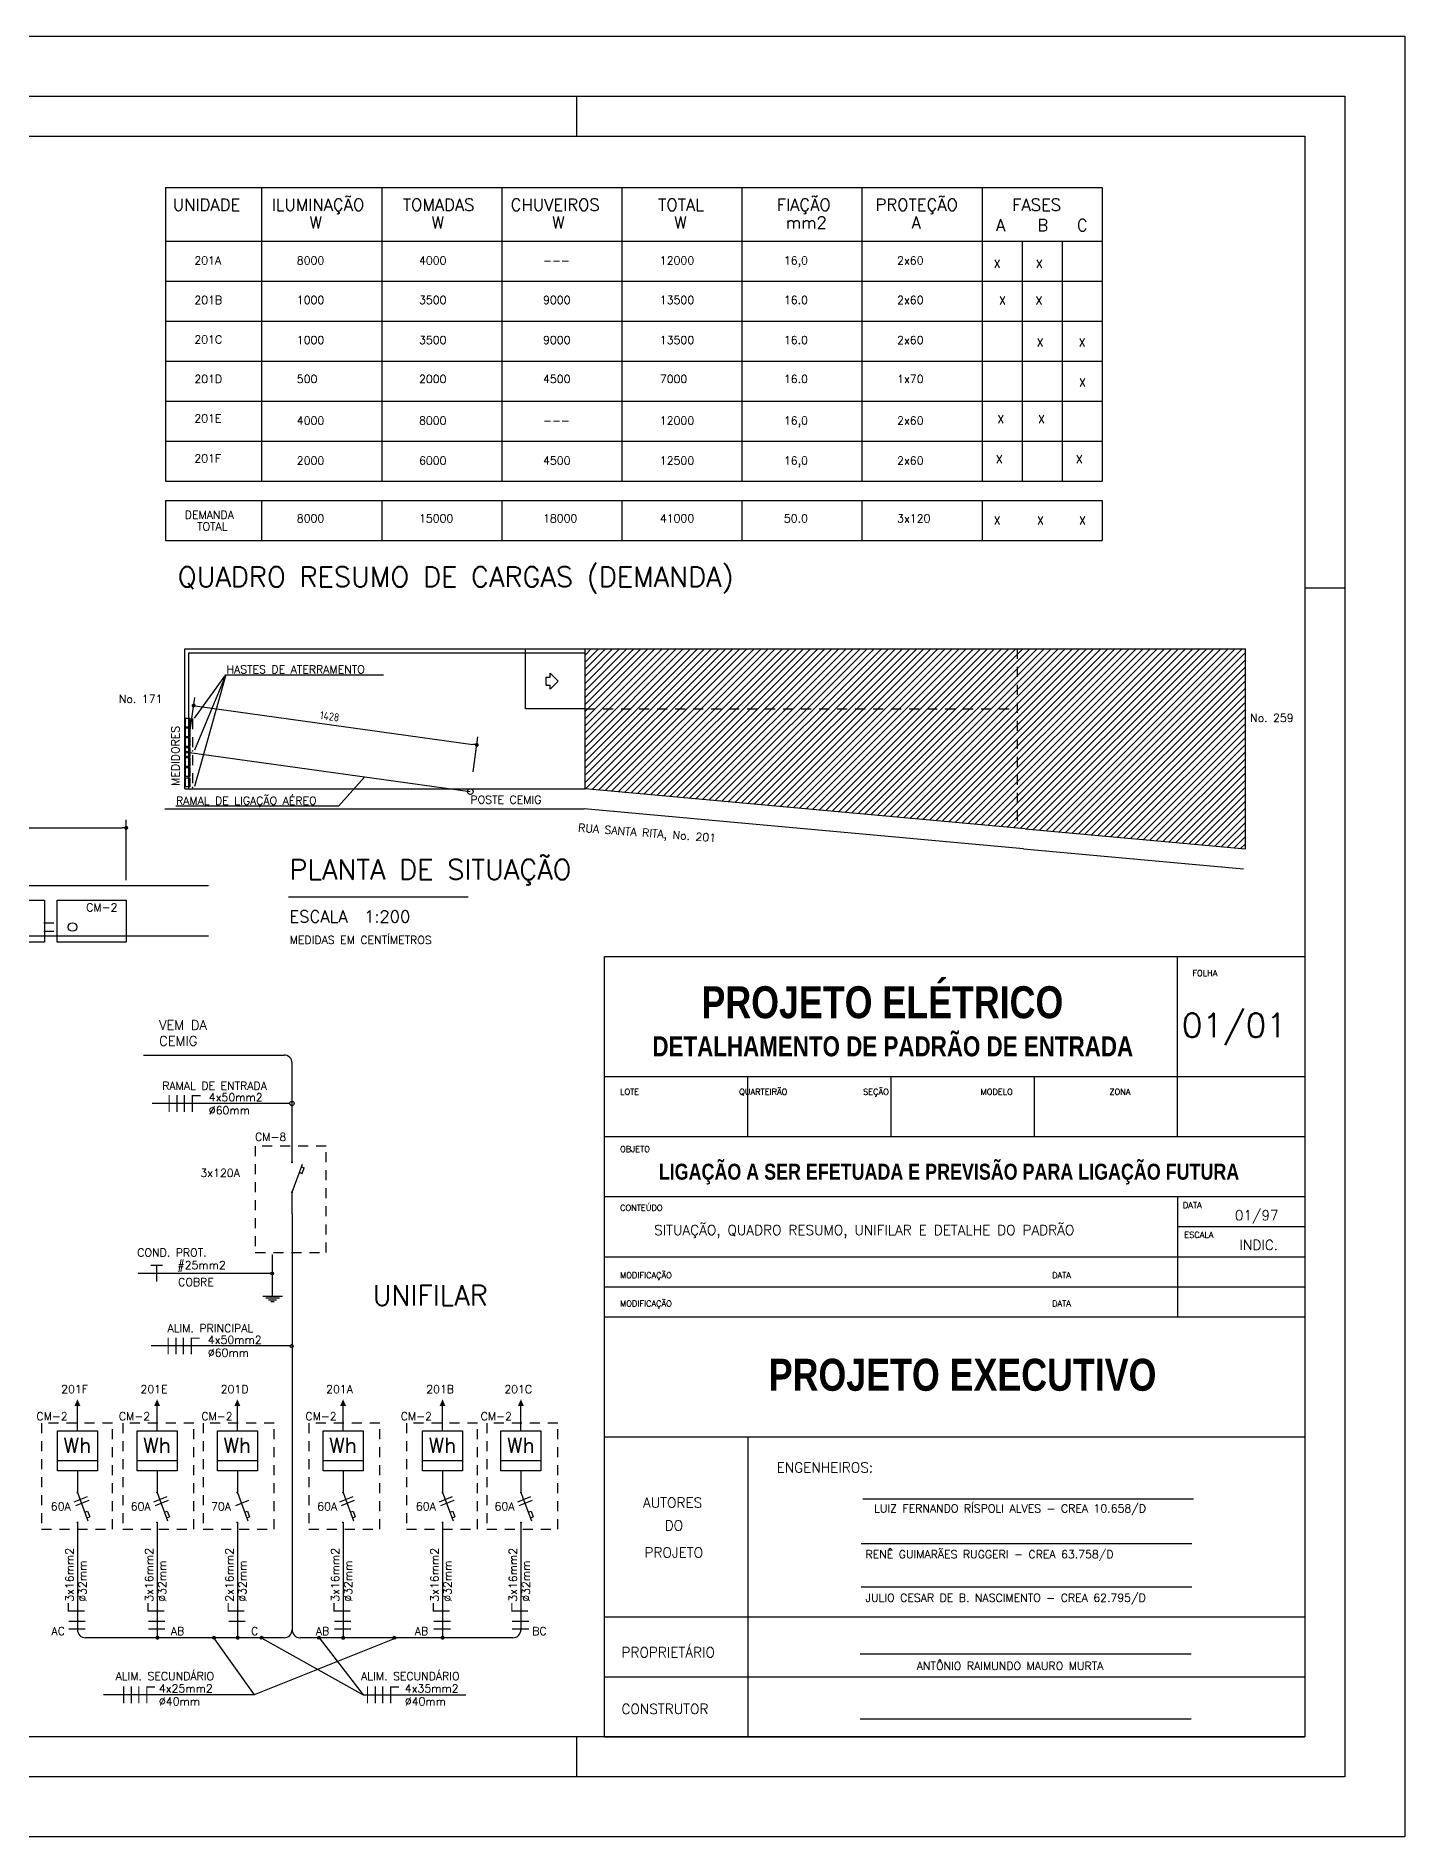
# Model space of a CAD drawing. Extents: x 0 to 31.2, y 0 to 22.5.
# Drawn here: x 14.1 to 31.2, y 0 to 22.5 of the extents above; entities that cross this region are included whole.
import ezdxf

# ---------------------------------------------------------------- set-up
doc = ezdxf.new("R2010")
doc.units = 0
doc.header["$LTSCALE"] = 0.5
doc.header["$MEASUREMENT"] = 0
doc.linetypes.add('HIDDEN', pattern=[0.375, 0.25, -0.125])
doc.layers.get('0').update_dxf_attribs({"linetype": 'CONTINUOUS'})
doc.layers.get('DEFPOINTS').update_dxf_attribs({"linetype": 'CONTINUOUS'})
for name, color, linetype in [('CARIMBO', 4, 'CONTINUOUS'), ('FORMATO', 2, 'CONTINUOUS'), ('MEDICAO', 4, 'CONTINUOUS'), ('QUADRO', 2, 'CONTINUOUS'), ('SIMB', 15, 'CONTINUOUS'), ('SITUACAO', 2, 'CONTINUOUS'), ('TEXT_MEDICAO', 2, 'CONTINUOUS'), ('TITULOS', 6, 'CONTINUOUS')]:
    doc.layers.add(name, color=color, linetype=linetype)
doc.styles.add('ROMANS', font='romans.shx')
doc.styles.add('SANSSERIFBOLD', font='sasb____.pfb', dxfattribs={"height": 0.004})
doc.styles.get("Standard").update_dxf_attribs({"font": 'ISOCP'})
doc.dimstyles.new('MEDICAO$0', dxfattribs={"dimtxt": 0.1, "dimasz": 0.05, "dimexe": 0.1, "dimexo": 0.25, "dimgap": 0.05, "dimtad": 1, "dimdec": 4, "dimlfac": 100, "dimtxsty": 'STANDARD', "dimblk1": 'DOT', "dimblk2": 'DOT', "dimsah": 1, "dimcen": 2.5, "dimclrd": 1, "dimclre": 1, "dimclrt": 2, "dimazin": 3, "dimtfac": 1, "dimtdec": 4, "dimtmove": 0, "dimatfit": 3, "dimtvp": 1, "dimtolj": 1, "dimtzin": 0})

# ---------------------------------------------------------------- blocks, each defined once
blk = doc.blocks.new('A2')
at = {"layer": 'FORMATO', "color": 1}
for p, q in [((-30.45, 21.75), (0.75, 21.75)), ((0.75, 21.75), (0.75, -0.75)), ((-9.6, 21), (-9.6, 20.5)), ((0, 14.85), (-0.5, 14.85)), ((-9.6, 0.5), (-9.6, 0)), ((0.75, -0.75), (-30.45, -0.75))]:
    blk.add_line(p, q, dxfattribs=at)
at = {"layer": 'FORMATO'}
for p, q in [((-28.95, 21), (0, 21)), ((0, 21), (0, 0)), ((0, 0), (-29.7, 0))]:
    blk.add_line(p, q, dxfattribs=at)
at = {"layer": 'FORMATO', "color": 8}
for p, q in [((-28.45, 20.5), (-0.5, 20.5)), ((-0.5, 20.5), (-0.5, 0.5)), ((-0.5, 0.5), (-28.45, 0.5))]:
    blk.add_line(p, q, dxfattribs=at)
blk = doc.blocks.new('A2_50')
at = {"layer": 'FORMATO'}
blk.add_blockref('A2', (40.031, 7.719), dxfattribs=at)
blk = doc.blocks.new('FAFAFANE')
at = {"const_width": 0.015}
for points in [[(0.0075, 0.105), (0.0075, -0.105)], [(0.105, 0.105), (0.105, -0.105)], [(0.1975, 0.105), (0.1975, -0.105)], [(0.2975, 0.105), (0.2975, -0.105)], [(0.3025, 0.0975), (0.4, 0.0975)]]:
    blk.add_lwpolyline(points, dxfattribs=at)
at = {"style": 'ROMANS'}
blk.add_attdef('C', (0.105, 0.12), '', height=0.1, dxfattribs=at)
blk = doc.blocks.new('NEUTRO')
at = {"const_width": 0.015}
for points in [[(0.008, 0.105), (0.008, -0.105)], [(0.01, 0.098), (0.11, 0.098)]]:
    blk.add_lwpolyline(points, dxfattribs=at)
at = {"style": 'ROMANS'}
blk.add_attdef('C', (0.002, 0.149), '', height=0.1, dxfattribs=at)
blk = doc.blocks.new('FASE')
at = {"const_width": 0.015}
blk.add_lwpolyline([(0.007, 0.105), (0.007, -0.105)], dxfattribs=at)
at = {"style": 'ROMANS'}
blk.add_attdef('C', (-0.007, 0.177), '', height=0.1, dxfattribs=at)
blk = doc.blocks.new('TERRA')
at = {"const_width": 0.015}
for points in [[(-0.004, 0.098), (0.148, 0.098)], [(0.071, 0.105), (0.071, -0.105)]]:
    blk.add_lwpolyline(points, dxfattribs=at)
at = {"style": 'ROMANS', "flags": 1}
blk.add_attdef('C', (0.026, 0.118), '', height=0.1, dxfattribs=at)
at = {"style": 'ROMANS'}
blk.add_attdef('B', (0.026, -0.251), '', height=0.1, dxfattribs=at)
blk = doc.blocks.new('_DOT')
at = {"color": 0, "linetype": 'BYBLOCK'}
blk.add_line((-0.5, 0), (-1, 0), dxfattribs=at)
at = {"color": 0, "linetype": 'BYBLOCK', "const_width": 0.5}
blk.add_lwpolyline([(-0.25, 0, 1), (0.25, 0, 1)], format="xyb", close=True, dxfattribs=at)
blk = doc.blocks.new('*D14')
at = {"color": 1, "linetype": 'BYBLOCK'}
for p, q in [((8.187, 11.953), (8.187, 12.707)), ((8.237, 12.607), (15.174, 12.607)), ((15.224, 11.953), (15.224, 12.707))]:
    blk.add_line(p, q, dxfattribs=at)
at = {"layer": 'DEFPOINTS', "color": 0, "linetype": 'BYBLOCK'}
for p in [(15.224, 12.607), (8.187, 11.703), (15.224, 11.703)]:
    blk.add_point(p, dxfattribs=at)
at = {"color": 1, "linetype": 'BYBLOCK', "xscale": 0.05, "yscale": 0.05, "zscale": 0.05, "rotation": 180}
blk.add_blockref('_DOT', (8.187, 12.607), dxfattribs=at)
at = {"color": 1, "linetype": 'BYBLOCK', "xscale": 0.05, "yscale": 0.05, "zscale": 0.05}
blk.add_blockref('_DOT', (15.224, 12.607), dxfattribs=at)
at = {"color": 2, "linetype": 'CONTINUOUS'}
blk.add_text('350', height=0.1, dxfattribs=at).set_placement((11.563, 12.657))
blk = doc.blocks.new('*X17')
at = {"color": 0}
for p, q in [((52.599, 8.759), (59.278, 15.437)), ((52.599, 9.112), (58.925, 15.437)), ((52.599, 9.466), (58.571, 15.437)), ((52.599, 9.82), (58.217, 15.437)), ((52.599, 10.173), (57.864, 15.437)), ((52.599, 10.527), (57.51, 15.437)), ((52.599, 10.88), (57.157, 15.437)), ((52.599, 11.234), (56.803, 15.437)), ((52.599, 11.587), (56.45, 15.437)), ((52.599, 11.941), (56.096, 15.437)), ((52.599, 12.294), (55.743, 15.437)), ((52.599, 12.648), (55.389, 15.437)), ((52.599, 13.001), (55.035, 15.437)), ((52.599, 13.355), (54.682, 15.437)), ((52.599, 13.709), (54.328, 15.437)), ((52.599, 14.062), (53.975, 15.437)), ((52.599, 14.416), (53.621, 15.437)), ((52.599, 14.769), (53.268, 15.437)), ((52.599, 15.123), (52.914, 15.437)), ((52.629, 8.435), (59.632, 15.437)), ((52.953, 8.405), (59.985, 15.437)), ((53.277, 8.376), (60.339, 15.437)), ((53.601, 8.346), (60.692, 15.437)), ((53.925, 8.317), (61.046, 15.437)), ((54.249, 8.288), (61.399, 15.437)), ((54.574, 8.258), (61.753, 15.437)), ((54.898, 8.229), (62.107, 15.437)), ((55.222, 8.199), (62.46, 15.437)), ((55.546, 8.17), (62.814, 15.437)), ((55.87, 8.14), (63.167, 15.437)), ((56.194, 8.111), (63.521, 15.437)), ((56.518, 8.081), (63.874, 15.437)), ((56.842, 8.052), (64.228, 15.437)), ((57.166, 8.022), (64.581, 15.437)), ((57.49, 7.993), (64.935, 15.437)), ((57.814, 7.963), (65.289, 15.437)), ((58.139, 7.934), (65.642, 15.437)), ((58.463, 7.904), (65.996, 15.437)), ((58.787, 7.875), (66.349, 15.437)), ((59.111, 7.846), (66.703, 15.437)), ((59.435, 7.816), (67.056, 15.437)), ((59.759, 7.787), (67.41, 15.437)), ((60.083, 7.757), (67.763, 15.437)), ((60.407, 7.728), (68.117, 15.437)), ((60.731, 7.698), (68.471, 15.437)), ((61.055, 7.669), (68.824, 15.437)), ((61.379, 7.639), (69.178, 15.437)), ((61.704, 7.61), (69.531, 15.437)), ((62.028, 7.58), (69.885, 15.437)), ((62.352, 7.551), (70.238, 15.437)), ((62.676, 7.521), (70.592, 15.437)), ((63, 7.492), (70.945, 15.437)), ((63.324, 7.463), (71.299, 15.437)), ((63.648, 7.433), (71.652, 15.437)), ((63.972, 7.404), (72.006, 15.437)), ((64.296, 7.374), (72.36, 15.437)), ((64.62, 7.345), (72.713, 15.437)), ((64.944, 7.315), (73.067, 15.437)), ((65.269, 7.286), (73.42, 15.437)), ((65.593, 7.256), (73.774, 15.437)), ((65.917, 7.227), (74.127, 15.437)), ((66.241, 7.197), (74.481, 15.437)), ((66.565, 7.168), (74.834, 15.437)), ((66.889, 7.138), (75.188, 15.437)), ((67.213, 7.109), (75.542, 15.437)), ((67.537, 7.08), (75.895, 15.437)), ((67.861, 7.05), (76.249, 15.437)), ((68.185, 7.021), (76.602, 15.437)), ((68.509, 6.991), (76.956, 15.437)), ((68.834, 6.962), (77.309, 15.437)), ((69.158, 6.932), (77.663, 15.437)), ((69.482, 6.903), (78.016, 15.437)), ((69.806, 6.873), (78.37, 15.437)), ((70.13, 6.844), (78.724, 15.437)), ((70.454, 6.814), (79.077, 15.437)), ((70.778, 6.785), (79.431, 15.437)), ((71.102, 6.755), (79.784, 15.437)), ((71.426, 6.726), (80.138, 15.437)), ((71.75, 6.697), (80.491, 15.437)), ((72.074, 6.667), (80.845, 15.437)), ((72.399, 6.638), (81.198, 15.437)), ((72.723, 6.608), (81.552, 15.437)), ((73.047, 6.579), (81.906, 15.437)), ((73.371, 6.549), (82.259, 15.437)), ((73.695, 6.52), (82.613, 15.437)), ((74.019, 6.49), (82.966, 15.437)), ((74.343, 6.461), (83.32, 15.437)), ((74.667, 6.431), (83.673, 15.437)), ((74.991, 6.402), (84.027, 15.437)), ((75.315, 6.372), (84.38, 15.437)), ((75.639, 6.343), (84.734, 15.437)), ((75.964, 6.313), (85.088, 15.437)), ((76.288, 6.284), (85.441, 15.437)), ((76.612, 6.255), (85.599, 15.242)), ((76.936, 6.225), (85.599, 14.889)), ((77.26, 6.196), (85.599, 14.535)), ((77.584, 6.166), (85.599, 14.182)), ((77.908, 6.137), (85.599, 13.828)), ((78.232, 6.107), (85.599, 13.475)), ((78.556, 6.078), (85.599, 13.121)), ((78.88, 6.048), (85.599, 12.767)), ((79.204, 6.019), (85.599, 12.414)), ((79.529, 5.989), (85.599, 12.06)), ((79.853, 5.96), (85.599, 11.707)), ((80.177, 5.93), (85.599, 11.353)), ((80.501, 5.901), (85.599, 11)), ((80.825, 5.872), (85.599, 10.646)), ((81.149, 5.842), (85.599, 10.293)), ((81.473, 5.813), (85.599, 9.939)), ((81.797, 5.783), (85.599, 9.585)), ((82.121, 5.754), (85.599, 9.232)), ((82.445, 5.724), (85.599, 8.878)), ((82.769, 5.695), (85.599, 8.525)), ((83.094, 5.665), (85.599, 8.171)), ((83.418, 5.636), (85.599, 7.818)), ((83.742, 5.606), (85.599, 7.464)), ((84.066, 5.577), (85.599, 7.111)), ((84.39, 5.547), (85.599, 6.757)), ((84.714, 5.518), (85.599, 6.404)), ((85.038, 5.489), (85.599, 6.05)), ((85.362, 5.459), (85.599, 5.696))]:
    blk.add_line(p, q, dxfattribs=at)
blk = doc.blocks.new('*D18')
at = {"color": 1, "linetype": 'BYBLOCK'}
for p, q in [((16.019, 13.419), (16.08, 13.854)), ((16.115, 13.748), (19.554, 13.27)), ((19.557, 12.927), (19.617, 13.362))]:
    blk.add_line(p, q, dxfattribs=at)
at = {"layer": 'DEFPOINTS', "color": 0, "linetype": 'BYBLOCK'}
for p in [(15.985, 13.172), (19.604, 13.263), (19.522, 12.68)]:
    blk.add_point(p, dxfattribs=at)
at = {"color": 1, "linetype": 'BYBLOCK', "xscale": 0.05, "yscale": 0.05, "zscale": 0.05}
for p, rotation in [((16.066, 13.755), 172.0795327918838), ((19.604, 13.263), 352.0795327918838)]:
    blk.add_blockref('_DOT', p, dxfattribs=dict(at, rotation=rotation))
at = {"color": 2, "linetype": 'CONTINUOUS'}
blk.add_text('1428', height=0.1, rotation=352.0795, dxfattribs=at).set_placement((17.639, 13.587))

msp = doc.modelspace()

# ---------------------------------------------------------------- linework, layer by layer
at = {"layer": 'CARIMBO', "color": 6}
for p, q in [((21.2, 11), (29.95, 11)), ((21.2, 1.25), (21.2, 11)), ((21.2, 9.5), (29.95, 9.5)), ((21.2, 8.75), (29.95, 8.75)), ((21.2, 8), (29.95, 8)), ((21.2, 6.5), (29.95, 6.5)), ((21.2, 5), (29.95, 5)), ((21.2, 2.75), (29.95, 2.75)), ((21.2, 2), (29.95, 2))]:
    msp.add_line(p, q, dxfattribs=at)
at = {"layer": 'CARIMBO', "color": 4}
for p, q in [((28.36, 9.5), (28.36, 11)), ((22.99, 8.75), (22.99, 9.5)), ((24.78, 8.75), (24.78, 9.5)), ((26.57, 8.75), (26.57, 9.5)), ((28.36, 8.75), (28.36, 9.5)), ((28.36, 8), (28.36, 7.25)), ((21.2, 7.25), (29.95, 7.25)), ((21.2, 6.875), (29.95, 6.875)), ((22.99, 5), (22.99, 1.25)), ((24.4280932, 4.2226932), (28.5594177, 4.2226932)), ((24.4063331, 3.6669246), (28.5376575, 3.6669246)), ((24.4063331, 3.1237225), (28.5376575, 3.1237225)), ((24.3954529, 2.2898801), (28.5267774, 2.2898801)), ((24.3954529, 1.4762138), (28.5267774, 1.4762138))]:
    msp.add_line(p, q, dxfattribs=at)
at = {"layer": 'CARIMBO'}
for p, q in [((29.95, 11), (29.95, 1.25)), ((28.36, 7.625), (29.95, 7.625)), ((28.36, 7.25), (28.36, 6.5)), ((21.2, 1.25), (29.95, 1.25))]:
    msp.add_line(p, q, dxfattribs=at)
for p in [(22.99, 8.75), (24.78, 8.75), (26.57, 8.75), (28.36, 8.75)]:
    msp.add_point(p, dxfattribs=at)
at = {"layer": 'MEDICAO', "color": 3}
for p, q in [((7.6357312, 11.8854111), (16.2504093, 11.8854111)), ((7.6068506, 11.2604111), (16.2504093, 11.2604111))]:
    msp.add_line(p, q, dxfattribs=at)
at = {"layer": 'MEDICAO', "color": 1, "linetype": 'HIDDEN'}
for p, q in [((14.1941741, 11.4218646), (14.3660508, 11.4218646)), ((14.1941741, 11.314885), (14.3660508, 11.314885))]:
    msp.add_line(p, q, dxfattribs=at)
at = {"layer": 'MEDICAO'}
for p, q in [((15.4409963, 9.7694142), (17.1956344, 9.7694142)), ((17.2956344, 8.4234214), (17.2956344, 9.6694142)), ((17.2956344, 8.0546714), (17.4266906, 8.4069303)), ((17.2956344, 7.8499547), (17.2956344, 8.0609214)), ((17.2956344, 7.7839381), (17.2956344, 8.0546714)), ((17.2956344, 7.7839381), (17.2956344, 2.5894015)), ((17.0483035, 7.2774065), (17.0483035, 6.7577609)), ((16.9304962, 6.7577609), (17.1775531, 6.7577609)), ((16.9664348, 6.7355937), (17.1385394, 6.7355937)), ((17.0012649, 6.7100161), (17.1026843, 6.7100161)), ((17.0319991, 6.6916006), (17.0729752, 6.6916006)), ((14.3647324, 5.074195), (14.8647324, 5.074195)), ((14.3647324, 4.574195), (14.3647324, 5.074195)), ((14.8647324, 5.074195), (14.8647324, 4.574195)), ((15.3593457, 5.074195), (15.8593457, 5.074195)), ((15.3593457, 4.574195), (15.3593457, 5.074195)), ((15.8593457, 5.074195), (15.8593457, 4.574195)), ((16.3622102, 4.574195), (16.3622102, 5.074195)), ((16.3622102, 5.074195), (16.8622102, 5.074195)), ((16.8622102, 5.074195), (16.8622102, 4.574195)), ((17.6830755, 4.574195), (17.6830755, 5.074195)), ((17.6830755, 5.074195), (18.1830755, 5.074195)), ((18.1830755, 5.074195), (18.1830755, 4.574195)), ((18.9255342, 4.574195), (18.9255342, 5.074195)), ((18.9255342, 5.074195), (19.4255342, 5.074195)), ((19.4255342, 5.074195), (19.4255342, 4.574195)), ((19.9049526, 5.074195), (20.4049526, 5.074195)), ((19.9049526, 4.574195), (19.9049526, 5.074195)), ((20.4049526, 5.074195), (20.4049526, 4.574195)), ((14.8647324, 4.574195), (14.3647324, 4.574195)), ((14.6147324, 4.574195), (14.6147324, 4.3034617)), ((15.8593457, 4.574195), (15.3593457, 4.574195)), ((15.6093457, 4.574195), (15.6093457, 4.3034617)), ((16.8622102, 4.574195), (16.3622102, 4.574195)), ((16.6122102, 4.574195), (16.6122102, 4.3034617)), ((18.1830755, 4.574195), (17.6830755, 4.574195)), ((17.9330755, 4.574195), (17.9330755, 4.3034617)), ((19.4255342, 4.574195), (18.9255342, 4.574195)), ((19.1755342, 4.574195), (19.1755342, 4.3034617)), ((20.4049526, 4.574195), (19.9049526, 4.574195)), ((20.1549526, 4.574195), (20.1549526, 4.3034617)), ((14.6147324, 4.3034617), (14.7457886, 3.9512028)), ((15.6093457, 4.3034617), (15.7404019, 3.9512028)), ((16.6122102, 4.3034617), (16.7432664, 3.9512028)), ((17.9330755, 4.3034617), (18.0641318, 3.9512028)), ((19.1755342, 4.3034617), (19.3065904, 3.9512028)), ((20.1549526, 4.3034617), (20.2860088, 3.9512028)), ((14.6147324, 3.9284617), (14.6147324, 2.5894015)), ((15.6093457, 3.9284617), (15.6093457, 2.4894015)), ((16.6122102, 3.9284617), (16.6122102, 2.4894015)), ((17.9330755, 3.9284617), (17.9330755, 2.4894015)), ((19.1755342, 3.9284617), (19.1755342, 2.4894015)), ((20.1549526, 3.9284617), (20.1549526, 2.5894015)), ((17.1956344, 2.4894015), (14.7147324, 2.4894015)), ((20.0549526, 2.4894015), (17.3956344, 2.4894015))]:
    msp.add_line(p, q, dxfattribs=at)
at = {"layer": 'MEDICAO', "color": 2}
for p, q in [((17.4136146, 8.3717839), (17.448761, 8.3587079)), ((17.4226089, 8.2884152), (17.448761, 8.3587079)), ((17.3874625, 8.3014912), (17.4226089, 8.2884152)), ((14.6147324, 5.074195), (14.6147324, 5.3831519)), ((15.6093457, 5.074195), (15.6093457, 5.3831519)), ((16.6122102, 5.074195), (16.6122102, 5.3831519)), ((17.9330755, 5.074195), (17.9330755, 5.3831519)), ((19.1755342, 5.074195), (19.1755342, 5.3831519)), ((20.1549526, 5.074195), (20.1549526, 5.3831519)), ((14.8647324, 4.699195), (14.3647324, 4.699195)), ((15.8593457, 4.699195), (15.3593457, 4.699195)), ((16.8622102, 4.699195), (16.3622102, 4.699195)), ((18.1830755, 4.699195), (17.6830755, 4.699195)), ((19.4255342, 4.699195), (18.9255342, 4.699195)), ((20.4049526, 4.699195), (19.9049526, 4.699195)), ((14.7065605, 4.0566419), (14.7417068, 4.0697179)), ((14.7417068, 4.0697179), (14.7678589, 3.9994252)), ((15.7011738, 4.0566419), (15.7363202, 4.0697179)), ((15.7363202, 4.0697179), (15.7624723, 3.9994252)), ((16.7040383, 4.0566419), (16.7391847, 4.0697179)), ((16.7391847, 4.0697179), (16.7653368, 3.9994252)), ((18.0249036, 4.0566419), (18.06005, 4.0697179)), ((18.06005, 4.0697179), (18.0862021, 3.9994252)), ((19.2673623, 4.0566419), (19.3025087, 4.0697179)), ((19.3025087, 4.0697179), (19.3286608, 3.9994252)), ((20.2467807, 4.0566419), (20.2819271, 4.0697179)), ((20.2819271, 4.0697179), (20.3080791, 3.9994252)), ((14.7327126, 3.9863492), (14.7678589, 3.9994252)), ((15.7273259, 3.9863492), (15.7624723, 3.9994252)), ((16.7301904, 3.9863492), (16.7653368, 3.9994252)), ((18.0510557, 3.9863492), (18.0862021, 3.9994252)), ((19.2935144, 3.9863492), (19.3286608, 3.9994252)), ((20.2729328, 3.9863492), (20.3080791, 3.9994252))]:
    msp.add_line(p, q, dxfattribs=at)
at = {"layer": 'MEDICAO', "color": 5}
for p, q in [((14.5753105, 4.1855821), (14.7405623, 4.2529366)), ((14.5941825, 4.1392804), (14.7594343, 4.2066348)), ((15.5699239, 4.1855821), (15.7351757, 4.2529366)), ((15.5887958, 4.1392804), (15.7540476, 4.2066348)), ((16.5916603, 4.1392804), (16.7569121, 4.2066348)), ((17.8936537, 4.1855821), (18.0589055, 4.2529366)), ((17.9125257, 4.1392804), (18.0777775, 4.2066348)), ((19.1361124, 4.1855821), (19.3013642, 4.2529366)), ((19.1549843, 4.1392804), (19.3202361, 4.2066348)), ((20.1155307, 4.1855821), (20.2807826, 4.2529366)), ((20.1344027, 4.1392804), (20.2996545, 4.2066348))]:
    msp.add_line(p, q, dxfattribs=at)
at = {"layer": 'MEDICAO'}
for points in [[(13.3390325, 11.1776265), (13.3390325, 11.7026265), (14.2015325, 11.7026265), (14.2015325, 11.1776265)], [(14.3618629, 11.1776265), (14.3618629, 11.7026265), (15.2243629, 11.7026265), (15.2243629, 11.1776265)]]:
    msp.add_lwpolyline(points, close=True, dxfattribs=at)
at = {"layer": 'MEDICAO', "color": 2, "linetype": 'HIDDEN'}
for points in [[(16.8368555, 8.6318621), (16.8368555, 7.3039573), (17.7234348, 7.3039573), (17.7234348, 8.6318621)], [(14.1645459, 5.1715056), (14.1645459, 3.8436008), (15.0511253, 3.8436008), (15.0511253, 5.1715056)], [(15.1827002, 5.1715056), (15.1827002, 3.8436008), (16.0692795, 3.8436008), (16.0692795, 5.1715056)], [(16.1855647, 5.1715056), (16.1855647, 3.8436008), (17.072144, 3.8436008), (17.072144, 5.1715056)], [(17.5063666, 5.1715056), (17.5063666, 3.8436008), (18.3929459, 3.8436008), (18.3929459, 5.1715056)], [(18.7253478, 5.1715056), (18.7253478, 3.8436008), (19.6119271, 3.8436008), (19.6119271, 5.1715056)], [(19.7283071, 5.1715056), (19.7283071, 3.8436008), (20.6148864, 3.8436008), (20.6148864, 5.1715056)]]:
    msp.add_lwpolyline(points, close=True, dxfattribs=at)
at = {"layer": 'MEDICAO'}
for points, const_width in [([(17.2893844, 8.4296714, 1), (17.3018844, 8.4296714, 1)], 0.0125), ([(17.2893844, 8.0546714, 1), (17.3018844, 8.0546714, 1)], 0.0125), ([(14.6084824, 4.3034617, -1), (14.6209824, 4.3034617, -1)], 0.0125), ([(15.6030957, 4.3034617, -1), (15.6155957, 4.3034617, -1)], 0.0125), ([(16.6059602, 4.3034617, -1), (16.6184602, 4.3034617, -1)], 0.0125), ([(17.9268255, 4.3034617, -1), (17.9393255, 4.3034617, -1)], 0.0125), ([(19.1692842, 4.3034617, -1), (19.1817842, 4.3034617, -1)], 0.0125), ([(20.1487026, 4.3034617, -1), (20.1612026, 4.3034617, -1)], 0.0125), ([(14.6084824, 3.9284617, -1), (14.6209824, 3.9284617, -1)], 0.0125), ([(15.6030957, 3.9284617, -1), (15.6155957, 3.9284617, -1)], 0.0125), ([(16.6059602, 3.9284617, -1), (16.6184602, 3.9284617, -1)], 0.0125), ([(17.9268255, 3.9284617, -1), (17.9393255, 3.9284617, -1)], 0.0125), ([(19.1692842, 3.9284617, -1), (19.1817842, 3.9284617, -1)], 0.0125), ([(20.1487026, 3.9284617, -1), (20.1612026, 3.9284617, -1)], 0.0125), ([(15.6013939, 2.4898433, 1), (15.6263939, 2.4898433, 1)], 0.025), ([(16.6042584, 2.4898433, 1), (16.6292584, 2.4898433, 1)], 0.025), ([(17.9217173, 2.4885272, 1), (17.9467173, 2.4885272, 1)], 0.025), ([(19.1644137, 2.4898433, 1), (19.1894137, 2.4898433, 1)], 0.025)]:
    msp.add_lwpolyline(points, format="xyb", close=True, dxfattribs=dict(at, const_width=const_width))
for points in [[(14.6147324, 5.3831519, 0.075, 0, 0), (14.6147324, 5.4686507, 0, 0, 0)], [(15.6093457, 5.3831519, 0.075, 0, 0), (15.6093457, 5.4686507, 0, 0, 0)], [(16.6122102, 5.3831519, 0.075, 0, 0), (16.6122102, 5.4686507, 0, 0, 0)], [(17.9330755, 5.3831519, 0.075, 0, 0), (17.9330755, 5.4686507, 0, 0, 0)], [(19.1755342, 5.3831519, 0.075, 0, 0), (19.1755342, 5.4686507, 0, 0, 0)], [(20.1549526, 5.3831519, 0.075, 0, 0), (20.1549526, 5.4686507, 0, 0, 0)]]:
    msp.add_lwpolyline(points, format="xyseb", dxfattribs=at)
at = {"layer": 'MEDICAO', "color": 2}
msp.add_circle((14.5526172, 11.3683748), 0.0535689, dxfattribs=at)
at = {"layer": 'MEDICAO'}
for centre, start, end in [((17.1956344, 9.6694142), 0, 90), ((14.7147324, 2.5894015), 180, 270), ((17.1956344, 2.5894015), 270, 0), ((17.3956344, 2.5894015), 180, 270), ((20.0549526, 2.5894015), 270, 0)]:
    msp.add_arc(centre, 0.1, start, end, dxfattribs=at)
at = {"layer": 'QUADRO', "color": 4}
for p, q in [((15.7158166, 20.6094786), (15.7158166, 16.9368069)), ((15.7158166, 20.6094786), (27.4158166, 20.6094786)), ((16.9158166, 20.6094786), (16.9158166, 16.9368069)), ((18.4158166, 20.6094786), (18.4158166, 16.9368069)), ((19.9158166, 20.6094786), (19.9158166, 16.9368069)), ((21.4158166, 20.6094786), (21.4158166, 16.9368069)), ((22.9158166, 20.6094786), (22.9158166, 16.9368069)), ((24.4158166, 20.6094786), (24.4158166, 16.9368069)), ((25.9158166, 20.6094786), (25.9158166, 16.9368069)), ((27.4158166, 20.6094786), (27.4158166, 16.9368069)), ((15.7158166, 19.9368069), (27.4158166, 19.9368069)), ((26.4158166, 19.9368069), (26.4158166, 16.9368069)), ((26.9158166, 19.9368069), (26.9158166, 16.9368069)), ((15.7158166, 19.4368069), (27.4158166, 19.4368069)), ((15.7158166, 18.9368069), (27.4158166, 18.9368069)), ((15.7158166, 18.4368069), (27.4158166, 18.4368069)), ((15.7158166, 17.9368069), (27.4158166, 17.9368069)), ((15.7158166, 17.4368069), (27.4158166, 17.4368069)), ((15.7158166, 16.9368069), (27.4158166, 16.9368069)), ((15.7158166, 16.6965265), (27.4158166, 16.6965265)), ((15.7158166, 16.6965265), (15.7158166, 16.1965265)), ((16.9158166, 16.6965265), (16.9158166, 16.1965265)), ((18.4158166, 16.6965265), (18.4158166, 16.1965265)), ((19.9158166, 16.6965265), (19.9158166, 16.1965265)), ((21.4158166, 16.6965265), (21.4158166, 16.1965265)), ((22.9158166, 16.6965265), (22.9158166, 16.1965265)), ((24.4158166, 16.6965265), (24.4158166, 16.1965265)), ((25.9158166, 16.6965265), (25.9158166, 16.1965265)), ((27.4158166, 16.6965265), (27.4158166, 16.1965265)), ((15.7158166, 16.1965265), (27.4158166, 16.1965265))]:
    msp.add_line(p, q, dxfattribs=at)
at = {"layer": 'SIMB', "color": 2}
for p, q in [((20.4690909, 14.3891176), (20.4690909, 14.4891176)), ((20.4690909, 14.4891176), (20.5190909, 14.4891176)), ((20.6190909, 14.4391176), (20.5190909, 14.5391176)), ((20.5190909, 14.4891176), (20.5190909, 14.5391176)), ((20.6190909, 14.4391176), (20.5190909, 14.3391176)), ((20.4690909, 14.3891176), (20.5190909, 14.3891176)), ((20.5190909, 14.3391176), (20.5190909, 14.3891176))]:
    msp.add_line(p, q, dxfattribs=at)
at = {"layer": 'SITUACAO'}
for p, q in [((15.9559716, 13.0949229), (15.9559716, 14.8449229)), ((15.9559716, 14.8449229), (29.2059716, 14.8449229)), ((16.0059716, 13.0949229), (16.0059716, 14.7949229)), ((16.0059716, 14.7949229), (20.9559716, 14.7949229)), ((20.2114074, 14.0949229), (20.2114074, 14.8449229)), ((20.9559716, 14.0949229), (20.9559716, 14.8449229)), ((29.2059716, 12.3449229), (29.2059716, 14.8449229)), ((16.0757552, 13.9768844), (16.4678246, 14.519668)), ((16.4678246, 14.519668), (16.0757552, 13.5764702)), ((16.4678246, 14.519668), (16.0757552, 13.1226675)), ((16.4678246, 14.519668), (18.4370827, 14.519668)), ((20.9559716, 14.0949229), (20.2114074, 14.0949229)), ((20.9559716, 13.0949229), (20.9559716, 14.0949229)), ((15.9559716, 13.0949229), (20.9559716, 13.0949229)), ((18.2023925, 13.2388557), (17.8763224, 12.8779088)), ((26.4559716, 12.5949229), (20.9559716, 13.0949229)), ((15.7042768, 12.8449229), (20.9446313, 12.8449229)), ((17.8763224, 12.8779088), (15.8453717, 12.8779088)), ((26.4333377, 12.3459496), (20.9446313, 12.8449229)), ((26.4559716, 12.5949229), (29.2059716, 12.3449229)), ((26.4333377, 12.3459496), (29.1833377, 12.0959496))]:
    msp.add_line(p, q, dxfattribs=at)
at = {"layer": 'SITUACAO', "linetype": 'HIDDEN'}
for p, q in [((26.3559716, 14.8449229), (26.3559716, 12.6040138)), ((16.0528, 13.9639336), (16.0528, 13.108924)), ((20.9559716, 14.0949229), (26.3559716, 14.0949229))]:
    msp.add_line(p, q, dxfattribs=at)
at = {"layer": 'SITUACAO', "color": 4}
msp.add_line((15.9848027, 13.5523003), (19.5224347, 13.0601252), dxfattribs=at)
at = {"layer": 'SITUACAO', "color": 3}
for points in [[(16.016723, 13.8650603), (15.964223, 13.8650603), (15.964223, 13.9775603), (16.016723, 13.9775603)], [(16.016723, 13.7437457), (15.964223, 13.7437457), (15.964223, 13.8562457), (16.016723, 13.8562457)], [(16.016723, 13.6224312), (15.964223, 13.6224312), (15.964223, 13.7349312), (16.016723, 13.7349312)], [(16.016723, 13.4979241), (15.964223, 13.4979241), (15.964223, 13.6104241), (16.016723, 13.6104241)], [(16.016723, 13.3734171), (15.964223, 13.3734171), (15.964223, 13.4859171), (16.016723, 13.4859171)], [(16.016723, 13.24891), (15.964223, 13.24891), (15.964223, 13.36141), (16.016723, 13.36141)], [(16.016723, 13.118018), (15.964223, 13.118018), (15.964223, 13.230518), (16.016723, 13.230518)]]:
    msp.add_lwpolyline(points, close=True, dxfattribs=at)
at = {"layer": 'SITUACAO', "const_width": 0.01}
for points in [[(16.0478, 13.9669764, 1), (16.0578, 13.9669764, 1)], [(16.0478, 13.5683775, 1), (16.0578, 13.5683775, 1)], [(16.0478, 13.1119667, 1), (16.0578, 13.1119667, 1)]]:
    msp.add_lwpolyline(points, format="xyb", close=True, dxfattribs=at)
at = {"layer": 'SITUACAO', "color": 3}
msp.add_circle((15.9848027, 13.5523003), 0.0127878, dxfattribs=at)
at = {"layer": 'SITUACAO'}
msp.add_circle((19.5224347, 13.0601252), 0.0353193, dxfattribs=at)
at = {"layer": 'TEXT_MEDICAO'}
for p, q in [((17.2724443, 9.16437), (15.5473804, 9.16437)), ((17.0335059, 7.0401295), (15.3719527, 7.0401295)), ((17.2782717, 6.1349045), (15.5355469, 6.1349045)), ((18.5727805, 2.4753071), (16.8240837, 1.7771705)), ((16.9181706, 2.4818316), (18.1844422, 1.7771705)), ((17.6332163, 2.4893853), (18.1844422, 1.7771705)), ((16.3270766, 2.4710499), (16.8240837, 1.7771705)), ((16.8240837, 1.7771705), (14.9408519, 1.7771705)), ((18.1844422, 1.7771705), (19.4658305, 1.7771705))]:
    msp.add_line(p, q, dxfattribs=at)
for centre, radius in [((17.2940271, 9.164757), 0.0272568), ((17.0458946, 7.0404683), 0.0162902), ((17.2911142, 6.1334948), 0.0179922), ((16.3205571, 2.4893853), 0.0179922), ((16.915249, 2.4893853), 0.0179922), ((17.6332163, 2.4893853), 0.0179922), ((18.5732565, 2.4893853), 0.0179922)]:
    msp.add_circle(centre, radius, dxfattribs=at)
at = {"layer": 'TITULOS', "color": 8}
msp.add_line((17.2530483, 11.7444715), (19.4951822, 11.7444715), dxfattribs=at)

# ---------------------------------------------------------------- block references
at = {"layer": 'FORMATO'}
msp.add_blockref('A2_50', (-9.5814664, -6.9691011), dxfattribs=at)
at = {"layer": 'SITUACAO', "color": 1, "xscale": 0.25, "yscale": 0.25, "zscale": 0.25}
msp.add_blockref('*X17', (7.8061051, 10.9855479), dxfattribs=at)
at = {"layer": 'TEXT_MEDICAO'}
for name, p in [('FAFAFANE', (15.7526155, 9.16437)), ('TERRA', (15.5322445, 7.0434733)), ('FAFAFANE', (15.740782, 6.1349045)), ('FAFAFANE', (15.1838786, 1.7766869)), ('FAFAFANE', (18.2314326, 1.7766869))]:
    msp.add_blockref(name, p, dxfattribs=at)
at = {"layer": 'TEXT_MEDICAO', "rotation": 90}
for name, p in [('NEUTRO', (14.5985197, 2.8144923)), ('NEUTRO', (15.593133, 2.8144923)), ('NEUTRO', (16.5959975, 2.8144923)), ('NEUTRO', (17.9168629, 2.8144923)), ('NEUTRO', (19.1593215, 2.8144923)), ('NEUTRO', (20.1387399, 2.8144923)), ('FASE', (14.6094484, 2.6862044)), ('FASE', (15.6040618, 2.6862044)), ('FASE', (16.6069263, 2.6862044)), ('FASE', (17.9277916, 2.6862044)), ('FASE', (19.1702503, 2.6862044)), ('FASE', (20.1496687, 2.6862044)), ('FASE', (14.6094484, 2.5912423)), ('FASE', (15.6040618, 2.5912423)), ('FASE', (17.9277916, 2.5912423)), ('FASE', (19.1702503, 2.5912423)), ('FASE', (20.1496687, 2.5912423))]:
    msp.add_blockref(name, p, dxfattribs=at)

# ---------------------------------------------------------------- texts
at = {"layer": 'CARIMBO', "color": 2, "style": 'ROMANS'}
for s, p in [('FOLHA', (28.5436399, 10.755618)), ('LOTE                      QUARTEIRÃO                SEÇÃO                    MODELO                     ZONA', (21.3939193, 9.2724719)), ('OBJETO', (21.3939193, 8.5566)), ('CONTEÚDO', (21.3939193, 7.8230337)), ('DATA', (28.4256021, 7.8567416)), ('ESCALA', (28.4424647, 7.4859551)), ('MODIFICAÇÃO                                                                                    DATA', (21.3939193, 6.9803371)), ('MODIFICAÇÃO                                                                                    DATA', (21.3939193, 6.6264045))]:
    msp.add_text(s, height=0.075, dxfattribs=at).set_placement(p)
at = {"layer": 'CARIMBO', "color": 6, "style": 'SANSSERIFBOLD', "width": 0.8}
for s, p in [('PROJETO ELÉTRICO', (22.4112287, 10.2288236)), ('PROJETO EXECUTIVO', (23.2513646, 5.5746296))]:
    msp.add_text(s, height=0.4, dxfattribs=at).set_placement(p)
at = {"layer": 'CARIMBO', "color": 6, "style": 'ROMANS'}
msp.add_text('01/01', height=0.3, dxfattribs=at).set_placement((28.4126139, 9.9915343))
at = {"layer": 'CARIMBO', "color": 4, "style": 'SANSSERIFBOLD', "width": 0.8}
for s, height, p in [('DETALHAMENTO DE PADRÃO DE ENTRADA', 0.25, (21.7976526, 9.7528358)), ('LIGAÇÃO A SER EFETUADA E PREVISÃO PARA LIGAÇÃO FUTURA', 0.2, (21.8775426, 8.2115028))]:
    msp.add_text(s, height=height, dxfattribs=at).set_placement(p)
at = {"layer": 'CARIMBO', "color": 4, "style": 'ROMANS'}
for s, p in [('SITUAÇÃO, QUADRO RESUMO, UNIFILAR E DETALHE DO PADRÃO', (21.8194018, 7.5199129)), ('01/97', (29.0747265, 7.7049665)), ('INDIC.', (29.1328049, 7.3337564)), ('ENGENHEIROS:', (23.3499749, 4.5533708))]:
    msp.add_text(s, height=0.125, dxfattribs=at).set_placement(p)
at = {"layer": 'CARIMBO', "color": 5, "style": 'ROMANS'}
for s, p in [('AUTORES', (21.6805826, 4.1151685)), ('DO', (21.9503834, 3.8286517)), ('PROJETO', (21.6974452, 3.491573)), ('PROPRIETÁRIO', (21.4107818, 2.244382)), ('CONSTRUTOR', (21.4107818, 1.5365168))]:
    msp.add_text(s, height=0.125, dxfattribs=at).set_placement(p)
at = {"layer": 'CARIMBO', "style": 'ROMANS'}
for s, p in [('LUIZ FERNANDO RÍSPOLI ALVES - CREA 10.658/D', (24.5662479, 4.0541539)), ('RENÊ GUIMARÃES RUGGERI - CREA 63.758/D', (24.460175, 3.4815313)), ('JULIO CESAR DE B. NASCIMENTO - CREA 62.795/D', (24.460175, 2.9383292)), ('ANTÔNIO RAIMUNDO MAURO MURTA', (25.1004476, 2.0876297))]:
    msp.add_text(s, height=0.1, dxfattribs=at).set_placement(p)
at = {"layer": 'MEDICAO', "color": 2, "style": 'ROMANS'}
for p in [(14.4422875, 4.7987946), (15.4369009, 4.7987946), (16.4397654, 4.7987946), (17.7606307, 4.7987946), (19.0030894, 4.7987946), (19.9825078, 4.7987946)]:
    msp.add_text('Wh', height=0.1875, dxfattribs=at).set_placement(p)
at = {"layer": 'QUADRO', "color": 3, "style": 'ROMANS'}
for s, height, p in [('ILUMINAÇÃO', 0.15, (17.0406947, 20.3179875)), ('FIAÇÃO', 0.15, (23.3507063, 20.3179875)), ('PROTEÇÃO', 0.15, (24.585762, 20.3179875)), ('UNIDADE', 0.15, (15.805639, 20.3179875)), ('TOMADAS', 0.15, (18.6799502, 20.3179875)), ('CHUVEIROS', 0.15, (20.0272839, 20.3179875)), ('TOTAL', 0.15, (21.8686394, 20.3179875)), ('FASES', 0.15, (26.2923844, 20.3179875)), ('W', 0.15, (17.5141916, 20.0937636)), ('W', 0.15, (19.0392392, 20.0937636)), ('W', 0.15, (20.5437615, 20.0937636)), ('W', 0.15, (22.0707395, 20.0937636)), ('mm2', 0.15, (23.462984, 20.0937636)), ('A', 0.15, (25.0348731, 20.0937636)), ('A', 0.15, (26.0902843, 20.062004)), ('B', 0.15, (26.6067621, 20.062004)), ('C', 0.15, (27.1007844, 20.062004)), ('201A', 0.1, (16.0751057, 19.6453158)), ('8000', 0.1, (17.3550725, 19.6453158)), ('4000', 0.1, (18.8820503, 19.6453158)), ('---', 0.1, (20.4314838, 19.6453158)), ('12000', 0.1, (21.8910951, 19.6453158)), ('16,0', 0.1, (23.4405285, 19.6453158)), ('2x60', 0.1, (24.8552287, 19.6453158)), ('X', 0.1, (26.0623961, 19.6047123)), ('X', 0.1, (26.5891532, 19.6047123)), ('201D', 0.1, (16.0751057, 18.165438)), ('500', 0.1, (17.3550725, 18.165438)), ('2000', 0.1, (18.8820503, 18.165438)), ('4500', 0.1, (20.4314838, 18.165438)), ('7000', 0.1, (21.8910951, 18.165438)), ('16.0', 0.1, (23.4405285, 18.165438)), ('1x70', 0.1, (24.8552287, 18.165438)), ('X', 0.1, (27.1291403, 18.1219412))]:
    msp.add_text(s, height=height, dxfattribs=at).set_placement(p)
at = {"layer": 'QUADRO', "style": 'ROMANS'}
for s, p in [('201B', (16.0751057, 19.1520232)), ('1000', (17.3550725, 19.1520232)), ('3500', (18.8820503, 19.1520232)), ('9000', (20.4314838, 19.1520232)), ('13500', (21.8910951, 19.1520232)), ('16.0', (23.4405285, 19.1520232)), ('2x60', (24.8552287, 19.1520232)), ('X', (26.1299047, 19.1464012)), ('X', (26.5840056, 19.1464012)), ('201C', (16.0751057, 18.6587306)), ('1000', (17.3550725, 18.6520232)), ('3500', (18.8820503, 18.6520232)), ('9000', (20.4314838, 18.6520232)), ('13500', (21.8910951, 18.6520232)), ('16.0', (23.4405285, 18.6520232)), ('2x60', (24.8552287, 18.6520232)), ('X', (26.5984092, 18.6206915)), ('X', (27.1251664, 18.6206915)), ('201E', (16.0751057, 17.6721454)), ('4000', (17.3550725, 17.6453158)), ('8000', (18.8820503, 17.6453158)), ('---', (20.4314838, 17.6453158)), ('12000', (21.8910951, 17.6453158)), ('16,0', (23.4405285, 17.6453158)), ('2x60', (24.8552287, 17.6453158)), ('X', (26.1075133, 17.6636302)), ('X', (26.6161063, 17.6636302)), ('201F', (16.0751057, 17.1721454)), ('2000', (17.3550725, 17.1453158)), ('6000', (18.8820503, 17.1453158)), ('4500', (20.4314838, 17.1453158)), ('12500', (21.8910951, 17.1453158)), ('16,0', (23.4405285, 17.1453158)), ('2x60', (24.8552287, 17.1453158)), ('X', (26.0893491, 17.1636302)), ('X', (27.0883714, 17.1636302)), ('DEMANDA', (15.955692, 16.4678329)), ('8000', (17.3550725, 16.4228574)), ('15000', (18.8820503, 16.4228574)), ('18000', (20.4314838, 16.4228574)), ('41000', (21.8910951, 16.4228574)), ('50.0', (23.4405285, 16.4228574)), ('3x120', (24.8552287, 16.4228574)), ('X', (26.0623961, 16.3988898)), ('X', (26.6023831, 16.3988898)), ('X', (27.1288704, 16.3988898)), ('TOTAL', (16.1086909, 16.3225123))]:
    msp.add_text(s, height=0.1, dxfattribs=at).set_placement(p)
at = {"layer": 'SITUACAO', "style": 'ROMANS'}
for s, p in [('HASTES DE ATERRAMENTO', (16.4767352, 14.5374642)), ('RAMAL DE LIGAÇÃO AÉREO', (15.8453717, 12.8965151)), ('POSTE CEMIG', (19.5241845, 12.9091133))]:
    msp.add_text(s, height=0.1, dxfattribs=at).set_placement(p)
at = {"layer": 'SITUACAO', "color": 3, "style": 'ROMANS'}
for s, p in [('No. 171', (15.1318782, 14.1681444)), ('No. 259', (29.2650199, 13.9314856))]:
    msp.add_text(s, height=0.1, dxfattribs=at).set_placement(p)
at = {"layer": 'SITUACAO', "style": 'ROMANS'}
msp.add_text('MEDIDORES', height=0.1, rotation=90, dxfattribs=at).set_placement((15.8886311, 13.1315656))
at = {"layer": 'SITUACAO', "color": 3, "style": 'ROMANS'}
msp.add_text('RUA SANTA RITA, No. 201', height=0.1, rotation=355.6784376, dxfattribs=at).set_placement((20.8674775, 12.560122))
at = {"layer": 'TEXT_MEDICAO', "style": 'ROMANS'}
for s, height, p in [('CM-2', 0.1, (14.7246398, 11.5640382)), ('MEDIDAS EM CENTÍMETROS', 0.1, (17.2661262, 11.156584)), ('VEM DA', 0.12, (15.634633, 10.0836092)), ('RAMAL DE ENTRADA', 0.1, (15.6738046, 9.3351913)), ('4x50mm2', 0.1, (16.2553786, 9.1906861)), ('%%C60mm', 0.1, (16.2553786, 9.0287813)), ('CM-8', 0.1, (16.8332485, 8.6973017)), ('COND. PROT.', 0.1, (15.362055, 7.2511754)), ('#25mm2', 0.1, (15.8638744, 7.0947687)), ('COBRE', 0.1, (15.8726234, 6.8829761)), ('ALIM. PRINCIPAL', 0.1, (15.7397531, 6.3057257)), ('4x50mm2', 0.1, (16.2435451, 6.1612205)), ('%%C60mm', 0.1, (16.2435451, 5.9993158)), ('CM-2', 0.1, (14.1019837, 5.2060173)), ('CM-2', 0.1, (15.1320442, 5.2060173)), ('CM-2', 0.1, (16.1621045, 5.2060173)), ('CM-2', 0.1, (17.4634224, 5.2060173)), ('CM-2', 0.1, (18.653169, 5.2060173)), ('CM-2', 0.1, (19.651697, 5.2060173)), ('AC', 0.1, (14.2899166, 2.5225203)), ('AB', 0.1, (15.7817111, 2.5225203)), ('C', 0.1, (16.7845756, 2.5225203)), ('AB', 0.1, (17.5932549, 2.5225203)), ('AB', 0.1, (18.8295905, 2.5225203)), ('BC', 0.1, (20.2956264, 2.5225203)), ('ALIM. SECUNDÁRIO', 0.1, (15.0913061, 1.9590136)), ('ALIM. SECUNDÁRIO', 0.1, (18.1581646, 1.9590136)), ('4x25mm2', 0.1, (15.632512, 1.8058507)), ('4x35mm2', 0.1, (18.7044081, 1.8058507)), ('%%C40mm', 0.1, (15.632512, 1.643946)), ('%%C40mm', 0.1, (18.7044081, 1.643946))]:
    msp.add_text(s, height=height, dxfattribs=at).set_placement(p)
at = {"layer": 'TEXT_MEDICAO', "color": 3, "style": 'ROMANS'}
for s, height, p in [('CEMIG', 0.12, (15.634633, 9.8854511)), ('3x120A', 0.1, (16.1506963, 8.2459035)), ('201F', 0.1, (14.4112685, 5.5444318)), ('201E', 0.1, (15.4018506, 5.5444318)), ('201D', 0.1, (16.4047151, 5.5444318)), ('201A', 0.1, (17.7218014, 5.5444318)), ('201B', 0.1, (18.9720704, 5.5444318)), ('201C', 0.1, (19.9474575, 5.5444318)), ('60A', 0.1, (14.2819827, 4.0802953)), ('60A', 0.1, (15.280022, 4.0802953)), ('70A', 0.1, (16.2828865, 4.0802953)), ('60A', 0.1, (17.610329, 4.0802953)), ('60A', 0.1, (18.8427846, 4.0802953)), ('60A', 0.1, (19.8256289, 4.0802953))]:
    msp.add_text(s, height=height, dxfattribs=at).set_placement(p)
at = {"layer": 'TEXT_MEDICAO', "style": 'ROMANS'}
for s, p in [('3x16mm2', (14.5652616, 2.9386781)), ('%%C32mm', (14.7271664, 2.9386781)), ('3x16mm2', (15.559875, 2.9386781)), ('%%C32mm', (15.7217797, 2.9386781)), ('2x16mm2', (16.5627395, 2.9386781)), ('%%C32mm', (16.7246442, 2.9386781)), ('3x16mm2', (17.8836048, 2.9386781)), ('%%C32mm', (18.0455096, 2.9386781)), ('3x16mm2', (19.1260635, 2.9386781)), ('%%C32mm', (19.2879682, 2.9386781)), ('3x16mm2', (20.1054818, 2.9386781)), ('%%C32mm', (20.2673866, 2.9386781))]:
    msp.add_text(s, height=0.1, rotation=90, dxfattribs=at).set_placement(p)
at = {"layer": 'TITULOS', "color": 6, "style": 'ROMANS'}
for s, p in [('QUADRO RESUMO DE CARGAS (DEMANDA)', (15.8671612, 15.618933)), ('PLANTA DE SITUAÇÃO', (17.262469, 11.9609987)), ('UNIFILAR', (18.3030361, 6.6420117))]:
    msp.add_text(s, height=0.25, dxfattribs=at).set_placement(p)
at = {"layer": 'TITULOS', "color": 4, "style": 'ROMANS'}
msp.add_text('ESCALA  1:200', height=0.15, dxfattribs=at).set_placement((17.262469, 11.4243878))

# ---------------------------------------------------------------- dimensions: what is measured, and where the dimension line sits
at = {"layer": 'MEDICAO'}
dim = msp.add_linear_dim(base=(15.2243629, 12.6066439), p1=(8.1869729, 11.7026265), p2=(15.2243629, 11.7026265), text='{350}', dimstyle='MEDICAO$0', dxfattribs=at)
dim.commit()
dim.dimension.update_dxf_attribs({"geometry": '*D14', "text_midpoint": (11.7056679, 12.7066439)})
at = {"layer": 'SITUACAO'}
dim = msp.add_aligned_dim(p1=(15.9848027, 13.5523003), p2=(19.5224347, 13.0601252), distance=0.5889715, text='{1428}', dimstyle='MEDICAO$0', dxfattribs=at)
dim.commit()
dim.dimension.update_dxf_attribs({"geometry": '*D18', "text_midpoint": (17.8485579, 13.9886117), "insert": (0, 0.3805472)})

doc.saveas('drawing.dxf')
